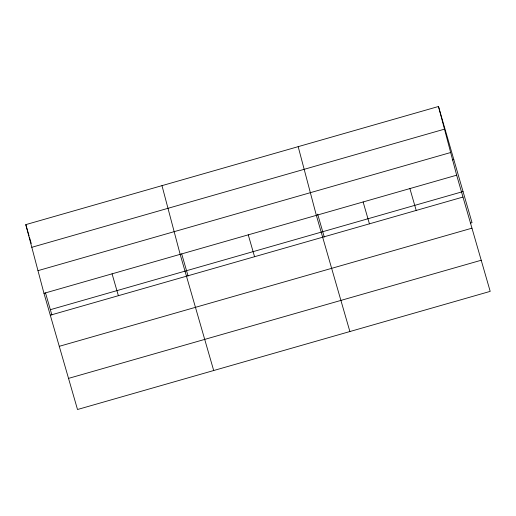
<?xml version="1.0" encoding="UTF-8"?>
<svg xmlns="http://www.w3.org/2000/svg" width="516" height="516" viewBox="0 0 516 516"><rect width="100%" height="100%" fill="white"/><g stroke="black" fill="none" stroke-linecap="round" stroke-linejoin="round"><path stroke-width="0.77" d="M438.49 106.489L456.666 175.182L490.2 291.372L77.51 409.51L43.976 293.327L25.8 224.628L438.49 106.489L472.024 222.673L470.489 223.112M31.799 247.299L444.489 129.155M37.978 270.655L450.668 152.517M452.248 159.915L453.783 159.476M43.976 293.327L456.666 175.182M50.349 309.69L463.039 191.546M50.284 315.192L462.975 197.048M59.269 346.32L471.959 228.175M68.525 378.389L481.215 260.245M409.891 188.572L416.206 210.438M363.122 201.962L369.43 223.828M317.656 214.153L324.261 237.031M349.887 331.536L316.353 215.353L298.177 146.654M248.254 234.845L254.569 256.71M181.69 253.904L188.076 276.015M213.695 370.527L180.161 254.336L161.985 185.644M112.069 273.835L118.377 295.7M25.8 224.628L29.064 235.941M29.502 237.45L31.237 243.481M45.505 292.895L51.884 315.005"/></g></svg>
